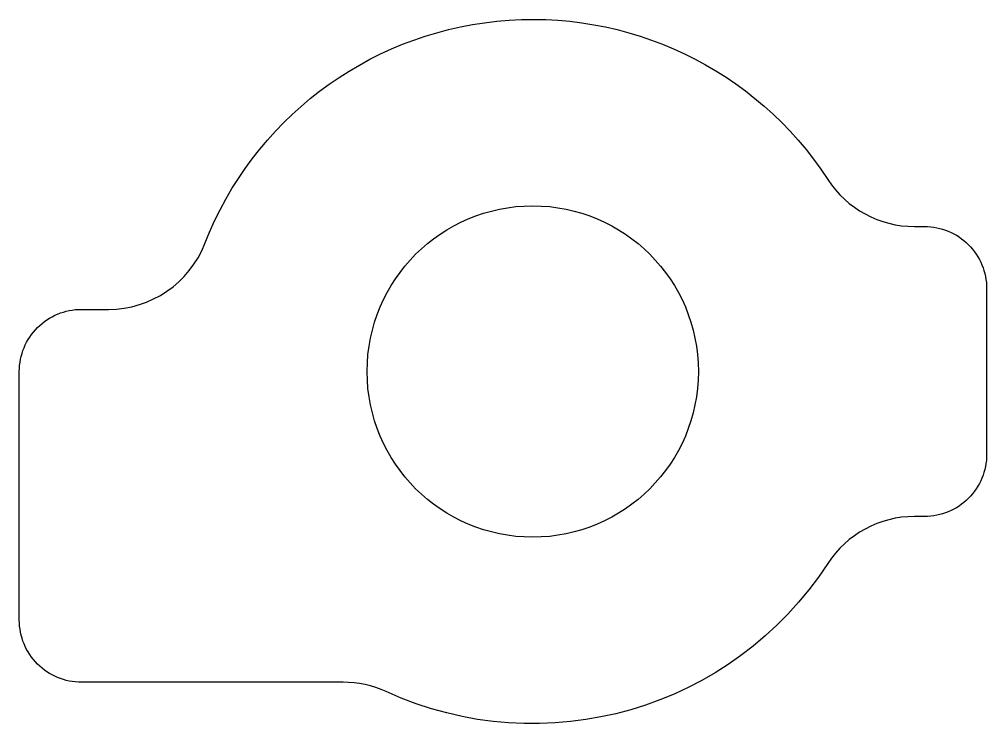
# Model space of a CAD drawing. Header units: millimetres. Extents: x 173.3 to 196.7, y 56.8 to 73.8.
import ezdxf

# ---------------------------------------------------------------- set-up
doc = ezdxf.new("R2010")
doc.units = ezdxf.units.MM
doc.layers.get('0').update_dxf_attribs({"linetype": 'CONTINUOUS'})

msp = doc.modelspace()

# ---------------------------------------------------------------- linework, layer by layer
msp.add_lwpolyline([(192.862, 60.689, -0.371719), (182.196, 57.598, 0.10784), (181.155, 57.825), (174.837, 57.825, -0.414214), (173.337, 59.325), (173.337, 65.325, -0.414214), (174.837, 66.825), (175.491, 66.825, 0.30896), (177.819, 68.416, -0.610526), (192.862, 69.961, 0.253709), (194.957, 68.825), (195.2, 68.825, -0.414214), (196.7, 67.325), (196.7, 63.325, -0.414214), (195.2, 61.825), (194.957, 61.825, 0.253709)], format="xyb", close=True)
msp.add_circle((185.737, 65.325), 4)

doc.saveas('drawing.dxf')
